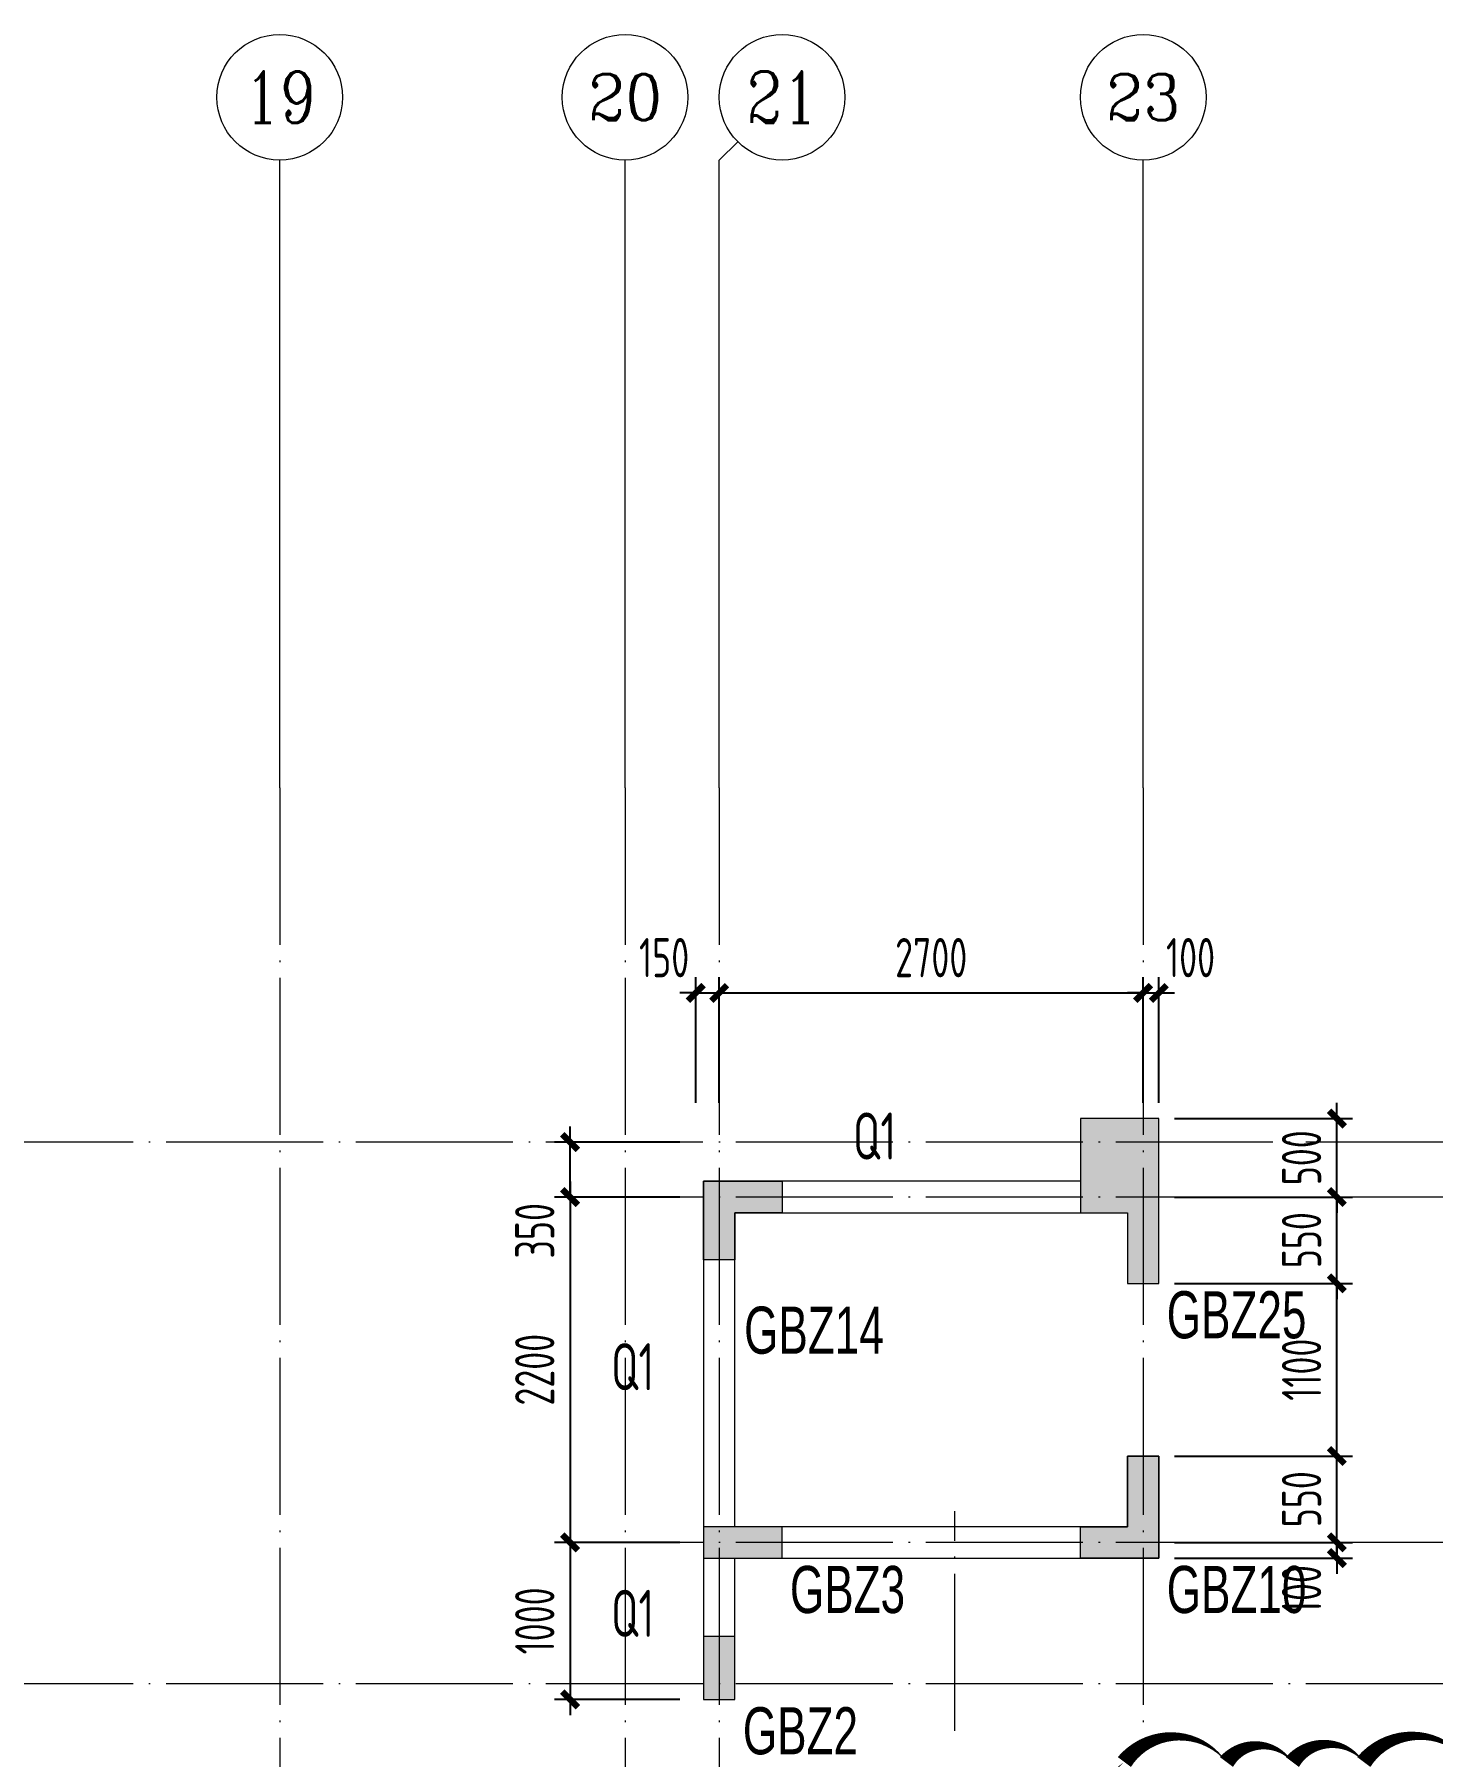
# Model space of a CAD drawing. Extents: x 5874492 to 7194610, y -939842 to -279257.
# Drawn here: x 6323649 to 6332553, y -758765 to -747795 of the extents above; entities that cross this region are included whole.
import ezdxf
from ezdxf.enums import TextEntityAlignment as Align

# ---------------------------------------------------------------- set-up
doc = ezdxf.new("R2010")
doc.units = 0
doc.header["$LTSCALE"] = 1000
doc.linetypes.add('DOTE', pattern=[2.42, 2, -0.2, 0.02, -0.2])
for name, color, linetype, lineweight in [('A-标注-轴号', 3, 'Continuous', 15), ('A-标注-轴号文字', 7, 'Continuous', 15), ('A-轴线-塔楼', 1, 'DOTE', 9), ('A-轴线-隔墙', 41, 'DOTE', 9), ('S-基础-HATCH', 251, 'Continuous', 20), ('S-墙柱-COLU', 50, 'Continuous', 20), ('S-墙柱-DIM', 3, 'Continuous', 20), ('S-墙柱-WALL', 6, 'Continuous', 20), ('S-墙柱-编号', 4, 'Continuous', 20), ('S-轴网-轴号', 3, 'Continuous', 20), ('S-通用-TEXT', 7, 'Continuous', 20)]:
    doc.layers.add(name, color=color, linetype=linetype, lineweight=lineweight)
doc.layers.add('S-活动层-非打印1', color=170, linetype='Continuous', plot=False)
doc.styles.add('_TCH_AXIS', font='COMPLEX.shx', dxfattribs={"bigfont": 'hztxt.shx'})
doc.styles.add('BW_Dim', font='Bweng.shx', dxfattribs={"width": 0.7, "bigfont": 'hztxt.shx'})
doc.styles.add('COMPLEX', font='COMPLEX')
doc.styles.add('TSSD_Dimension', font='tssdeng.shx', dxfattribs={"width": 0.7, "bigfont": 'tssdchn.shx'})
doc.styles.add('TSSD_Rein', font='tssdeng.shx', dxfattribs={"width": 0.7, "bigfont": 'hztxt.shx'})
doc.dimstyles.new('TSSD_100_100', dxfattribs={"dimtxt": 250, "dimasz": 100, "dimexe": 100, "dimexo": 100, "dimgap": 100, "dimtad": 1, "dimdec": 0, "dimzin": 0, "dimdsep": 46, "dimtxsty": 'TSSD_Dimension', "dimblk": 'ARCHTICK', "dimcen": 0, "dimdle": 100, "dimclrt": 7, "dimadec": 0, "dimazin": 0, "dimtfac": 1, "dimtdec": 0, "dimtix": 1, "dimtmove": 2, "dimatfit": 0, "dimfxl": 0, "dimtolj": 1, "dimtzin": 0, "dimarcsym": 0})
doc.dimstyles.new('TSSD_100_100$0', dxfattribs={"dimtxt": 250, "dimasz": 100, "dimexe": 100, "dimexo": 250, "dimgap": 100, "dimtad": 1, "dimdec": 0, "dimzin": 0, "dimdsep": 46, "dimtxsty": 'TSSD_Dimension', "dimblk": 'ARCHTICK', "dimcen": 0, "dimdle": 100, "dimclrd": 256, "dimclre": 256, "dimclrt": 7, "dimadec": 0, "dimazin": 0, "dimtfac": 1, "dimtdec": 0, "dimtix": 1, "dimtmove": 2, "dimatfit": 3, "dimldrblk": 'ARCHTICK', "dimfxl": 0, "dimtolj": 1, "dimtzin": 0, "dimlwd": -1, "dimarcsym": 0})

# ---------------------------------------------------------------- blocks, each defined once
blk = doc.blocks.new('_ArchTick')
at = {"color": 0, "linetype": 'ByBlock', "const_width": 0.4}
blk.add_lwpolyline([(-0.5, -0.5), (0.5, 0.5)], dxfattribs=at)
blk = doc.blocks.new('*D1340')
at = {"layer": 'Defpoints', "color": 0, "transparency": 16777216}
for p in [(6327860, -757401), (6327060, -758401), (6327860, -758401)]:
    blk.add_point(p, dxfattribs=at)
at = {"layer": 'S-墙柱-DIM', "color": 0, "lineweight": -2, "transparency": 16777216}
for p, q in [((6327060, -757301), (6327060, -758501)), ((6327760, -757401), (6326960, -757401)), ((6327760, -758401), (6326960, -758401))]:
    blk.add_line(p, q, dxfattribs=at)
at = {"layer": 'S-墙柱-DIM', "color": 0, "lineweight": -2, "transparency": 16777216, "xscale": 100, "yscale": 100, "zscale": 100}
for p, rotation in [((6327060, -757401), 90), ((6327060, -758401), 270)]:
    blk.add_blockref('_ArchTick', p, dxfattribs=dict(at, rotation=rotation))
at = {"layer": 'S-墙柱-DIM', "color": 7, "transparency": 16777216, "insert": (6326835, -757901), "char_height": 250, "attachment_point": 5, "rotation": 90, "style": 'TSSD_Dimension'}
blk.add_mtext('\\A1;1000', dxfattribs=at)
blk = doc.blocks.new('*D1341')
at = {"layer": 'Defpoints', "color": 0, "transparency": 16777216}
for p in [(6327060, -754851), (6327860, -754851), (6327860, -755201)]:
    blk.add_point(p, dxfattribs=at)
at = {"layer": 'S-墙柱-DIM', "color": 0, "lineweight": -2, "transparency": 16777216}
for p, q in [((6327060, -754851), (6327060, -754751)), ((6327760, -754851), (6326960, -754851)), ((6327060, -755201), (6327060, -754851)), ((6327760, -755201), (6326960, -755201)), ((6327060, -755201), (6327060, -755301))]:
    blk.add_line(p, q, dxfattribs=at)
at = {"layer": 'S-墙柱-DIM', "color": 0, "lineweight": -2, "transparency": 16777216, "xscale": 100, "yscale": 100, "zscale": 100}
for p, rotation in [((6327060, -754851), 270), ((6327060, -755201), 90)]:
    blk.add_blockref('_ArchTick', p, dxfattribs=dict(at, rotation=rotation))
at = {"layer": 'S-墙柱-DIM', "color": 7, "transparency": 16777216, "insert": (6326835, -755416), "char_height": 250, "attachment_point": 5, "rotation": 90, "style": 'TSSD_Dimension'}
blk.add_mtext('\\A1;350', dxfattribs=at)
blk = doc.blocks.new('*D1342')
at = {"layer": 'Defpoints', "color": 0, "transparency": 16777216}
for p in [(6328010, -753901), (6327860, -754701), (6328010, -754701)]:
    blk.add_point(p, dxfattribs=at)
at = {"layer": 'S-墙柱-DIM', "color": 0, "lineweight": -2, "transparency": 16777216}
for p, q in [((6327860, -754601), (6327860, -753801)), ((6328010, -754601), (6328010, -753801)), ((6327860, -753901), (6327760, -753901)), ((6327860, -753901), (6328010, -753901)), ((6328010, -753901), (6328110, -753901))]:
    blk.add_line(p, q, dxfattribs=at)
at = {"layer": 'S-墙柱-DIM', "color": 0, "lineweight": -2, "transparency": 16777216, "xscale": 100, "yscale": 100, "zscale": 100}
blk.add_blockref('_ArchTick', (6327860, -753901), dxfattribs=at)
at = {"layer": 'S-墙柱-DIM', "color": 0, "lineweight": -2, "transparency": 16777216, "xscale": 100, "yscale": 100, "zscale": 100, "rotation": 180}
blk.add_blockref('_ArchTick', (6328010, -753901), dxfattribs=at)
at = {"layer": 'S-墙柱-DIM', "color": 7, "transparency": 16777216, "insert": (6327659, -753676), "char_height": 250, "attachment_point": 5, "style": 'TSSD_Dimension'}
blk.add_mtext('\\A1;150', dxfattribs=at)
blk = doc.blocks.new('*D1343')
at = {"layer": 'Defpoints', "color": 0, "transparency": 16777216}
for p in [(6330710, -753901), (6328010, -754701), (6330710, -754701)]:
    blk.add_point(p, dxfattribs=at)
at = {"layer": 'S-墙柱-DIM', "color": 0, "lineweight": -2, "transparency": 16777216}
for p, q in [((6328010, -754601), (6328010, -753801)), ((6330710, -754601), (6330710, -753801)), ((6327910, -753901), (6330810, -753901))]:
    blk.add_line(p, q, dxfattribs=at)
at = {"layer": 'S-墙柱-DIM', "color": 0, "lineweight": -2, "transparency": 16777216, "xscale": 100, "yscale": 100, "zscale": 100, "rotation": 180}
blk.add_blockref('_ArchTick', (6328010, -753901), dxfattribs=at)
at = {"layer": 'S-墙柱-DIM', "color": 0, "lineweight": -2, "transparency": 16777216, "xscale": 100, "yscale": 100, "zscale": 100}
blk.add_blockref('_ArchTick', (6330710, -753901), dxfattribs=at)
at = {"layer": 'S-墙柱-DIM', "color": 7, "transparency": 16777216, "insert": (6329360, -753676), "char_height": 250, "attachment_point": 5, "style": 'TSSD_Dimension'}
blk.add_mtext('\\A1;2700', dxfattribs=at)
blk = doc.blocks.new('*D1344')
at = {"layer": 'Defpoints', "color": 0, "transparency": 16777216}
for p in [(6330810, -753901), (6330710, -754701), (6330810, -754701)]:
    blk.add_point(p, dxfattribs=at)
at = {"layer": 'S-墙柱-DIM', "color": 0, "lineweight": -2, "transparency": 16777216}
for p, q in [((6330710, -754601), (6330710, -753801)), ((6330810, -754601), (6330810, -753801)), ((6330710, -753901), (6330610, -753901)), ((6330710, -753901), (6330810, -753901)), ((6330810, -753901), (6330910, -753901))]:
    blk.add_line(p, q, dxfattribs=at)
at = {"layer": 'S-墙柱-DIM', "color": 0, "lineweight": -2, "transparency": 16777216, "xscale": 100, "yscale": 100, "zscale": 100}
blk.add_blockref('_ArchTick', (6330710, -753901), dxfattribs=at)
at = {"layer": 'S-墙柱-DIM', "color": 0, "lineweight": -2, "transparency": 16777216, "xscale": 100, "yscale": 100, "zscale": 100, "rotation": 180}
blk.add_blockref('_ArchTick', (6330810, -753901), dxfattribs=at)
at = {"layer": 'S-墙柱-DIM', "color": 7, "transparency": 16777216, "insert": (6331012, -753676), "char_height": 250, "attachment_point": 5, "style": 'TSSD_Dimension'}
blk.add_mtext('\\A1;100', dxfattribs=at)
blk = doc.blocks.new('*D1345')
at = {"layer": 'Defpoints', "color": 0, "transparency": 16777216}
for p in [(6327860, -755201), (6327060, -757401), (6327860, -757401)]:
    blk.add_point(p, dxfattribs=at)
at = {"layer": 'S-墙柱-DIM', "color": 0, "lineweight": -2, "transparency": 16777216}
for p, q in [((6327060, -755101), (6327060, -757501)), ((6327760, -755201), (6326960, -755201)), ((6327760, -757401), (6326960, -757401))]:
    blk.add_line(p, q, dxfattribs=at)
at = {"layer": 'S-墙柱-DIM', "color": 0, "lineweight": -2, "transparency": 16777216, "xscale": 100, "yscale": 100, "zscale": 100}
for p, rotation in [((6327060, -755201), 90), ((6327060, -757401), 270)]:
    blk.add_blockref('_ArchTick', p, dxfattribs=dict(at, rotation=rotation))
at = {"layer": 'S-墙柱-DIM', "color": 7, "transparency": 16777216, "insert": (6326835, -756301), "char_height": 250, "attachment_point": 5, "rotation": 90, "style": 'TSSD_Dimension'}
blk.add_mtext('\\A1;2200', dxfattribs=at)
blk = doc.blocks.new('*D1346')
at = {"layer": 'Defpoints', "color": 0, "transparency": 16777216}
for p in [(6330810, -757401), (6331944, -757401), (6330810, -757501)]:
    blk.add_point(p, dxfattribs=at)
at = {"layer": 'S-墙柱-DIM', "color": 0, "lineweight": -2, "transparency": 16777216}
for p, q in [((6331944, -757401), (6331944, -757301)), ((6330910, -757401), (6332044, -757401)), ((6331944, -757501), (6331944, -757401)), ((6330910, -757501), (6332044, -757501)), ((6331944, -757501), (6331944, -757601))]:
    blk.add_line(p, q, dxfattribs=at)
at = {"layer": 'S-墙柱-DIM', "color": 0, "lineweight": -2, "transparency": 16777216, "xscale": 100, "yscale": 100, "zscale": 100}
for p, rotation in [((6331944, -757401), 270), ((6331944, -757501), 90)]:
    blk.add_blockref('_ArchTick', p, dxfattribs=dict(at, rotation=rotation))
at = {"layer": 'S-墙柱-DIM', "color": 7, "transparency": 16777216, "insert": (6331719, -757702), "char_height": 250, "attachment_point": 5, "rotation": 90, "style": 'TSSD_Dimension'}
blk.add_mtext('\\A1;100', dxfattribs=at)
blk = doc.blocks.new('*D1347')
at = {"layer": 'Defpoints', "color": 0, "transparency": 16777216}
for p in [(6330810, -756851), (6331944, -756851), (6330810, -757401)]:
    blk.add_point(p, dxfattribs=at)
at = {"layer": 'S-墙柱-DIM', "color": 0, "lineweight": -2, "transparency": 16777216}
for p, q in [((6331944, -756851), (6331944, -756751)), ((6330910, -756851), (6332044, -756851)), ((6331944, -757401), (6331944, -756851)), ((6330910, -757401), (6332044, -757401)), ((6331944, -757401), (6331944, -757501))]:
    blk.add_line(p, q, dxfattribs=at)
at = {"layer": 'S-墙柱-DIM', "color": 0, "lineweight": -2, "transparency": 16777216, "xscale": 100, "yscale": 100, "zscale": 100}
for p, rotation in [((6331944, -756851), 270), ((6331944, -757401), 90)]:
    blk.add_blockref('_ArchTick', p, dxfattribs=dict(at, rotation=rotation))
at = {"layer": 'S-墙柱-DIM', "color": 7, "transparency": 16777216, "insert": (6331719, -757126), "char_height": 250, "attachment_point": 5, "rotation": 90, "style": 'TSSD_Dimension'}
blk.add_mtext('\\A1;550', dxfattribs=at)
blk = doc.blocks.new('*D1348')
at = {"layer": 'Defpoints', "color": 0, "transparency": 16777216}
for p in [(6330810, -755751), (6331944, -755751), (6330810, -756851)]:
    blk.add_point(p, dxfattribs=at)
at = {"layer": 'S-墙柱-DIM', "color": 0, "lineweight": -2, "transparency": 16777216}
for p, q in [((6331944, -756951), (6331944, -755651)), ((6330910, -755751), (6332044, -755751)), ((6330910, -756851), (6332044, -756851))]:
    blk.add_line(p, q, dxfattribs=at)
at = {"layer": 'S-墙柱-DIM', "color": 0, "lineweight": -2, "transparency": 16777216, "xscale": 100, "yscale": 100, "zscale": 100}
for p, rotation in [((6331944, -755751), 90), ((6331944, -756851), 270)]:
    blk.add_blockref('_ArchTick', p, dxfattribs=dict(at, rotation=rotation))
at = {"layer": 'S-墙柱-DIM', "color": 7, "transparency": 16777216, "insert": (6331719, -756301), "char_height": 250, "attachment_point": 5, "rotation": 90, "style": 'TSSD_Dimension'}
blk.add_mtext('\\A1;1100', dxfattribs=at)
blk = doc.blocks.new('*D1349')
at = {"layer": 'Defpoints', "color": 0, "transparency": 16777216}
for p in [(6330810, -755201), (6331944, -755201), (6330810, -755751)]:
    blk.add_point(p, dxfattribs=at)
at = {"layer": 'S-墙柱-DIM', "color": 0, "lineweight": -2, "transparency": 16777216}
for p, q in [((6331944, -755201), (6331944, -755101)), ((6330910, -755201), (6332044, -755201)), ((6331944, -755751), (6331944, -755201)), ((6330910, -755751), (6332044, -755751)), ((6331944, -755751), (6331944, -755851))]:
    blk.add_line(p, q, dxfattribs=at)
at = {"layer": 'S-墙柱-DIM', "color": 0, "lineweight": -2, "transparency": 16777216, "xscale": 100, "yscale": 100, "zscale": 100}
for p, rotation in [((6331944, -755201), 270), ((6331944, -755751), 90)]:
    blk.add_blockref('_ArchTick', p, dxfattribs=dict(at, rotation=rotation))
at = {"layer": 'S-墙柱-DIM', "color": 7, "transparency": 16777216, "insert": (6331719, -755476), "char_height": 250, "attachment_point": 5, "rotation": 90, "style": 'TSSD_Dimension'}
blk.add_mtext('\\A1;550', dxfattribs=at)
blk = doc.blocks.new('*D1350')
at = {"layer": 'Defpoints', "color": 0, "transparency": 16777216}
for p in [(6330810, -754701), (6331944, -754701), (6330810, -755201)]:
    blk.add_point(p, dxfattribs=at)
at = {"layer": 'S-墙柱-DIM', "color": 0, "lineweight": -2, "transparency": 16777216}
for p, q in [((6331944, -754701), (6331944, -754601)), ((6330910, -754701), (6332044, -754701)), ((6331944, -755201), (6331944, -754701)), ((6330910, -755201), (6332044, -755201)), ((6331944, -755201), (6331944, -755301))]:
    blk.add_line(p, q, dxfattribs=at)
at = {"layer": 'S-墙柱-DIM', "color": 0, "lineweight": -2, "transparency": 16777216, "xscale": 100, "yscale": 100, "zscale": 100}
for p, rotation in [((6331944, -754701), 270), ((6331944, -755201), 90)]:
    blk.add_blockref('_ArchTick', p, dxfattribs=dict(at, rotation=rotation))
at = {"layer": 'S-墙柱-DIM', "color": 7, "transparency": 16777216, "insert": (6331719, -754951), "char_height": 250, "attachment_point": 5, "rotation": 90, "style": 'TSSD_Dimension'}
blk.add_mtext('\\A1;500', dxfattribs=at)
blk = doc.blocks.new('_AXISO')
blk.add_circle((0, 0), 0.5)
at = {"layer": 'S-轴网-轴号', "style": 'COMPLEX', "width": 1.041667}
blk.add_attdef('A', text='', height=0.56, dxfattribs=at).set_placement((-0.25, -0.28), (0.25, -0.28), align=Align.FIT)
blk = doc.blocks.new('ZHOUWANG3')
at = {"layer": 'A-标注-轴号'}
for p, q in [((121869, 253059), (121752, 252942)), ((118952, 248942), (118952, 252942)), ((121152, 248942), (121152, 252942)), ((121752, 248942), (121752, 252942)), ((124452, 248942), (124452, 252942))]:
    blk.add_line(p, q, dxfattribs=at)
at = {"layer": 'A-轴线-塔楼', "linetype": 'DOTE', "ltscale": 0.5}
for p, q in [((118952, 248942), (118952, 226834)), ((121152, 248942), (121152, 239686)), ((121752, 248942), (121752, 241550)), ((124452, 248942), (124452, 242986)), ((139798, 246686), (85362, 246686)), ((139798, 246336), (121152, 246336)), ((139798, 244136), (121152, 244136)), ((139798, 243236), (85362, 243236))]:
    blk.add_line(p, q, dxfattribs=at)
at = {"layer": 'A-轴线-隔墙', "ltscale": 0.5}
blk.add_line((123252, 242936), (123252, 244336), dxfattribs=at)
at = {"layer": 'A-标注-轴号'}
ref = blk.add_blockref('_AXISO', (118952, 253342), dxfattribs=dict(at, xscale=800, yscale=800, zscale=800))
ref.add_attrib('A', '19', dxfattribs={"layer": 'A-标注-轴号文字', "ltscale": 0.2, "height": 328.4, "style": '_TCH_AXIS'}).set_placement((118725, 253178), (119179, 253178), align=Align.FIT)
ref = blk.add_blockref('_AXISO', (121152, 253342), dxfattribs=dict(at, xscale=800, yscale=800, zscale=800))
ref.add_attrib('A', '20', dxfattribs={"layer": 'A-标注-轴号文字', "ltscale": 0.2, "height": 294.3, "style": '_TCH_AXIS'}).set_placement((120914, 253195), (121390, 253195), align=Align.FIT)
ref = blk.add_blockref('_AXISO', (122152, 253342), dxfattribs=dict(at, xscale=800, yscale=800, zscale=800))
ref.add_attrib('A', '21', dxfattribs={"layer": 'A-标注-轴号文字', "ltscale": 0.2, "height": 328.4, "style": '_TCH_AXIS'}).set_placement((121925, 253178), (122379, 253178), align=Align.FIT)
ref = blk.add_blockref('_AXISO', (124452, 253342), dxfattribs=dict(at, xscale=800, yscale=800, zscale=800))
ref.add_attrib('A', '23', dxfattribs={"layer": 'A-标注-轴号文字', "ltscale": 0.2, "height": 294.3, "style": '_TCH_AXIS'}).set_placement((124214, 253195), (124690, 253195), align=Align.FIT)

msp = doc.modelspace()

# ---------------------------------------------------------------- hatches: boundary and pattern name
at = {"layer": 'S-基础-HATCH'}
for points in [[(6330610.4, -755750.9), (6330810.4, -755750.9), (6330810.4, -754700.9), (6330310.4, -754700.9), (6330310.4, -755300.9), (6330610.4, -755300.9)], [(6328110.4, -755300.9), (6328110.4, -755600.9), (6327910.4, -755600.9), (6327910.4, -755100.9), (6328410.4, -755100.9), (6328410.4, -755300.9)], [(6330610.4, -757300.9), (6330610.4, -756850.9), (6330810.4, -756850.9), (6330810.4, -757500.9), (6330310.4, -757500.9), (6330310.4, -757300.9)], [(6327910.4, -757500.9), (6328410.4, -757500.9), (6328410.4, -757300.9), (6327910.4, -757300.9)], [(6327910.4, -758000.9), (6327910.4, -758400.9), (6328110.4, -758400.9), (6328110.4, -758000.9)]]:
    msp.add_hatch(color=256, dxfattribs=at).paths.add_polyline_path(points)

# ---------------------------------------------------------------- linework, layer by layer
at = {"layer": 'S-墙柱-COLU'}
for points in [[(6330610.4, -755750.9), (6330810.4, -755750.9), (6330810.4, -754700.9), (6330310.4, -754700.9), (6330310.4, -755300.9), (6330610.4, -755300.9)], [(6328110.4, -755300.9), (6328110.4, -755600.9), (6327910.4, -755600.9), (6327910.4, -755100.9), (6328410.4, -755100.9), (6328410.4, -755300.9)], [(6330610.4, -757300.9), (6330610.4, -756850.9), (6330810.4, -756850.9), (6330810.4, -757500.9), (6330310.4, -757500.9), (6330310.4, -757300.9)], [(6327910.4, -757500.9), (6328410.4, -757500.9), (6328410.4, -757300.9), (6327910.4, -757300.9)], [(6327910.4, -758000.9), (6327910.4, -758400.9), (6328110.4, -758400.9), (6328110.4, -758000.9)]]:
    msp.add_lwpolyline(points, close=True, dxfattribs=at)
at = {"layer": 'S-墙柱-WALL'}
msp.add_lwpolyline([(6328110.4, -757500.9), (6330810.4, -757500.9), (6330810.4, -756850.9), (6330610.4, -756850.9), (6330610.4, -757300.9), (6328110.4, -757300.9), (6328110.4, -755300.9), (6330610.4, -755300.9), (6330610.4, -755750.9), (6330810.4, -755750.9), (6330810.4, -754700.9), (6330310.4, -754700.9), (6330310.4, -755100.9), (6327910.4, -755100.9), (6327910.4, -758400.9), (6328110.4, -758400.9)], close=True, dxfattribs=at)
at = {"layer": 'S-活动层-非打印1'}
msp.add_lwpolyline([(6330590.2, -758799.9, 0, 105, 0.5), (6330590.2, -759464.9, 0, 105, 0.5), (6330590.2, -759919.9, 0, 105, 0.5), (6330590.2, -760584.9, 0, 105, 0.5), (6330590.2, -760623.9, 0, 105, 0.5), (6331255.2, -760623.9, 0, 105, 0.5), (6331605.2, -760623.9, 0, 105, 0.5), (6332060.2, -760623.9, 0, 105, 0.5), (6332780.4, -760623.9, 0, 105, 0.5), (6332780.4, -760273.9, 0, 105, 0.5), (6332780.4, -759853.9, 0, 105, 0.5), (6332780.4, -759293.9, 0, 105, 0.5), (6332780.4, -758799.9, 0, 105, 0.5), (6332115.4, -758799.9, 0, 105, 0.5), (6331660.4, -758799.9, 0, 105, 0.5), (6331240.4, -758799.9, 0, 105, 0.5)], format="xyseb", close=True, dxfattribs=at)

# ---------------------------------------------------------------- block references
msp.add_blockref('ZHOUWANG3', (6206258.5, -1001537.3))

# ---------------------------------------------------------------- texts
at = {"layer": 'S-墙柱-编号', "style": 'TSSD_Rein', "width": 0.7}
for p in [(6328862, -754962.2), (6327321.3, -756431.6), (6327321.3, -758002.8)]:
    msp.add_text('Q1', height=300, dxfattribs=at).set_placement(p)
at = {"layer": 'S-通用-TEXT', "style": 'BW_Dim', "width": 0.7}
for s, p in [('GBZ25', (6330860.4, -755800.9)), ('GBZ14', (6328168.7, -755899.1)), ('GBZ3', (6328460.4, -757550.9)), ('GBZ10', (6330860.4, -757550.9)), ('GBZ2', (6328160.4, -758450.9))]:
    msp.add_text(s, height=300, dxfattribs=at).set_placement(p, align=Align.TOP_LEFT)

# ---------------------------------------------------------------- dimensions: what is measured, and where the dimension line sits
at = {"layer": 'S-墙柱-DIM'}
for base, p1, p2, picture, middle in [((6328010.3, -753900.9), (6327860.4, -754700.9), (6328010.3, -754700.9), '*D1342', (6327658.8, -753675.9)), ((6330810.4, -753900.9), (6330710.4, -754700.9), (6330810.4, -754700.9), '*D1344', (6331012, -753675.9))]:
    dim = msp.add_linear_dim(base=base, p1=p1, p2=p2, dimstyle='TSSD_100_100', dxfattribs=at)
    dim.commit()
    dim.dimension.update_dxf_attribs({"geometry": picture, "text_midpoint": middle, "dimtype": 128})
dim = msp.add_linear_dim(base=(6330710.4, -753900.9), p1=(6328010.3, -754700.9), p2=(6330710.4, -754700.9), dimstyle='TSSD_100_100', dxfattribs=at)
dim.commit()
dim.dimension.update_dxf_attribs({"geometry": '*D1343', "text_midpoint": (6329360.4, -753675.9)})
for p1, p2, picture, middle in [((6330810.4, -755200.9), (6330810.4, -754700.9), '*D1350', (6331718.7, -754950.9)), ((6330810.4, -755750.9), (6330810.4, -755200.9), '*D1349', (6331718.7, -755475.9)), ((6330810.4, -756850.9), (6330810.4, -755750.9), '*D1348', (6331718.7, -756300.9)), ((6330810.4, -757400.9), (6330810.4, -756850.9), '*D1347', (6331718.7, -757125.9))]:
    dim = msp.add_aligned_dim(p1=p1, p2=p2, distance=-1133.2, dimstyle='TSSD_100_100$0', override={"dimexo": 100, "dimclrd": 0, "dimclre": 0, "dimatfit": 0, "dimfxl": 1, "dimlwd": 65534}, dxfattribs=at)
    dim.commit()
    dim.dimension.update_dxf_attribs({"geometry": picture, "text_midpoint": middle})
dim = msp.add_linear_dim(base=(6327060.4, -754850.9), p1=(6327860.4, -755200.9), p2=(6327860.4, -754850.9), angle=90, dimstyle='TSSD_100_100', dxfattribs=at)
dim.commit()
dim.dimension.update_dxf_attribs({"geometry": '*D1341', "text_midpoint": (6326835.4, -755415.9), "dimtype": 128})
for base, p1, p2, picture, middle in [((6327060.4, -757400.9), (6327860.4, -755200.9), (6327860.4, -757400.9), '*D1345', (6326835.4, -756300.9)), ((6327060.4, -758400.9), (6327860.4, -757400.9), (6327860.4, -758400.9), '*D1340', (6326835.4, -757900.9))]:
    dim = msp.add_linear_dim(base=base, p1=p1, p2=p2, angle=90, dimstyle='TSSD_100_100', dxfattribs=at)
    dim.commit()
    dim.dimension.update_dxf_attribs({"geometry": picture, "text_midpoint": middle})
dim = msp.add_linear_dim(base=(6331943.7, -757400.9), p1=(6330810.4, -757500.9), p2=(6330810.4, -757400.9), angle=90, dimstyle='TSSD_100_100$0', override={"dimexo": 100, "dimclrd": 0, "dimclre": 0, "dimatfit": 0, "dimfxl": 1, "dimlwd": 65534}, dxfattribs=at)
dim.commit()
dim.dimension.update_dxf_attribs({"geometry": '*D1346', "text_midpoint": (6331718.7, -757702.5), "dimtype": 129})

doc.saveas('drawing.dxf')
